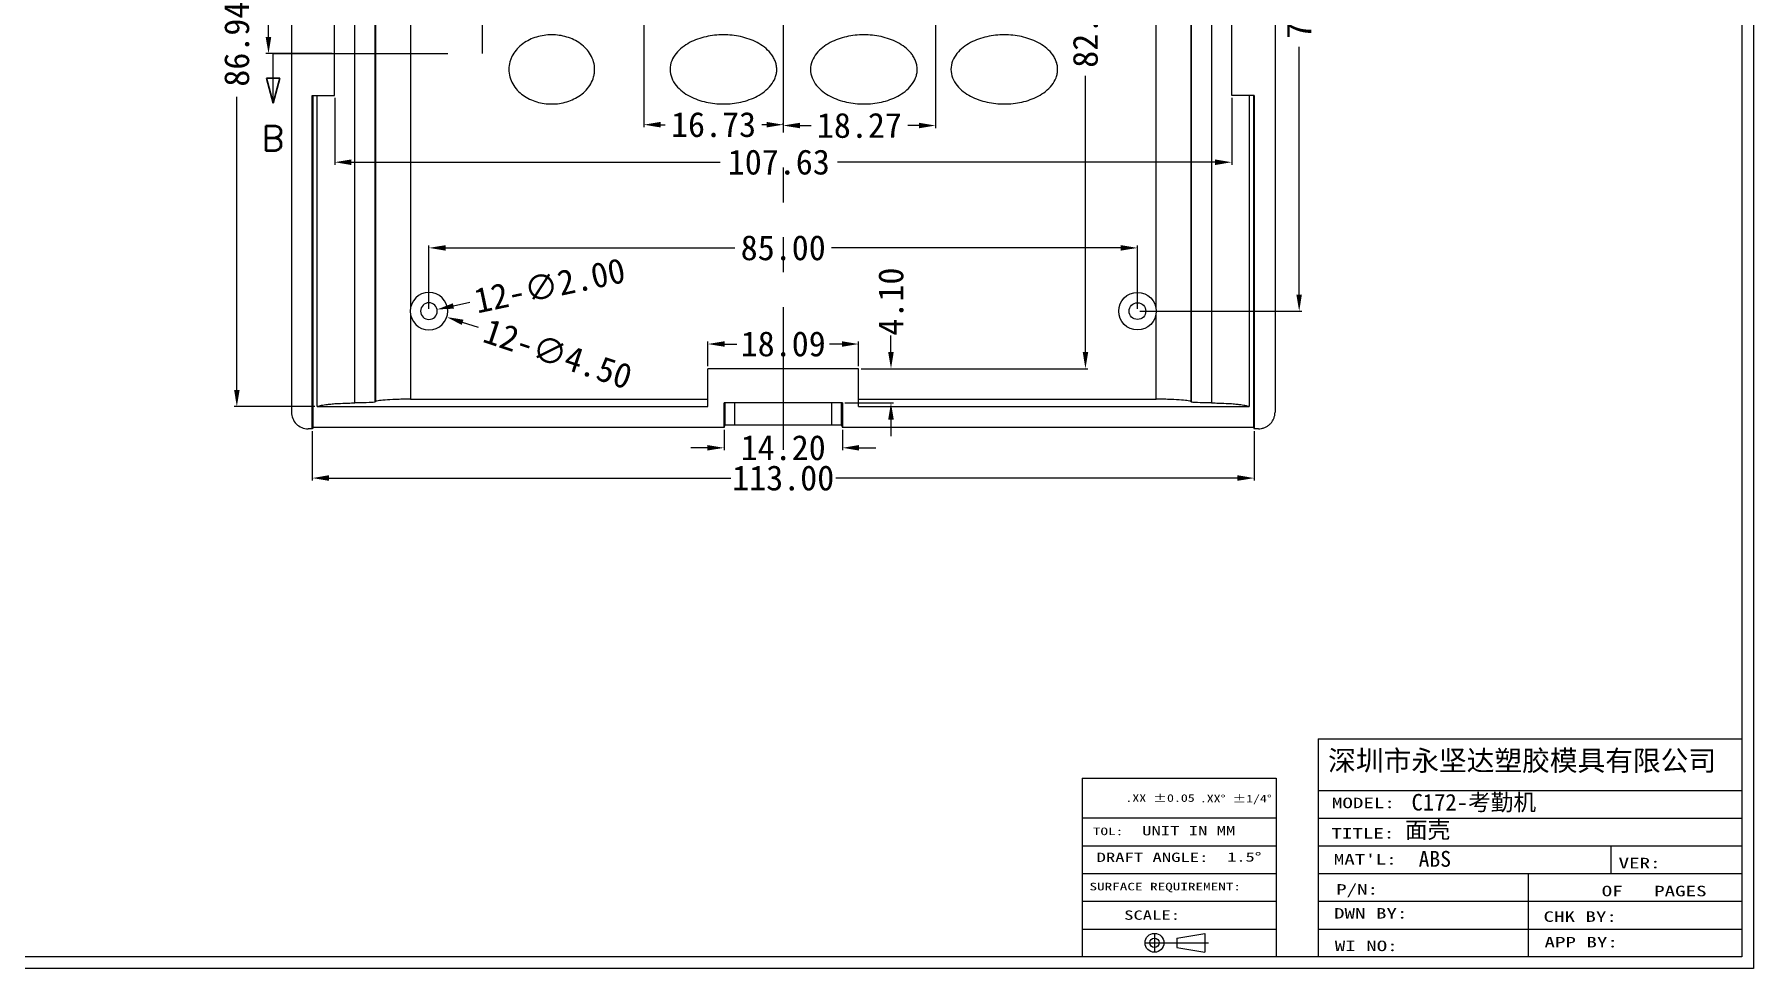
# Model space of a CAD drawing. Extents: x 203 to 616, y 352 to 648.
# Drawn here: x 409.6 to 615.8, y 351.7 to 463.7 of the extents above; entities that cross this region are included whole.
import ezdxf
from ezdxf.enums import TextEntityAlignment as Align

# ---------------------------------------------------------------- set-up
doc = ezdxf.new("R2010")
doc.units = 0
doc.header["$MEASUREMENT"] = 0
doc.linetypes.add('PHANTOM', pattern=[2.5, 1.25, -0.25, 0.25, -0.25, 0.25, -0.25])
doc.layers.add('4', color=7, linetype='Continuous')
doc.styles.add('blockfont', font='simplex.shx', dxfattribs={"bigfont": 'bigfont'})
doc.dimstyles.get("Standard").update_dxf_attribs({"dimtxt": 0.18, "dimasz": 0.18, "dimexe": 0.18, "dimexo": 0.0625, "dimgap": 0.09, "dimtad": 0, "dimtih": 1, "dimtoh": 1, "dimdec": 4, "dimzin": 0, "dimdsep": 46, "dimtxsty": 'Standard', "dimcen": 0.09, "dimadec": 0, "dimazin": 0, "dimtfac": 1, "dimtdec": 4, "dimtofl": 0, "dimtmove": 0, "dimatfit": 3, "dimfxl": 0, "dimtolj": 1, "dimtzin": 0, "dimarcsym": 0})

# ---------------------------------------------------------------- blocks, each defined once
blk = doc.blocks.new('ASSORTED_DRAFT4')
at = {"color": 13}
for p, q in [((548.01, 548.32, 548.01), (547.21, 551.32)), ((547.21, 551.32), (548.81, 551.32)), ((548.01, 548.32, 548.01), (548.81, 551.32))]:
    blk.add_line(p, q, dxfattribs=at)
blk = doc.blocks.new('*D43')
at = {"color": 4, "linetype": 'Continuous', "lineweight": 9}
for p, q in [((445.62, 456.12), (445.62, 448.1)), ((553.24, 456.12), (553.24, 448.1)), ((447.62, 448.4), (491.85, 448.4)), ((551.24, 448.4), (505.95, 448.4))]:
    blk.add_line(p, q, dxfattribs=at)
for points in [[(447.62, 448.73), (447.62, 448.06), (445.62, 448.4)], [(551.24, 448.73), (551.24, 448.06), (553.24, 448.4)]]:
    blk.add_solid(points, dxfattribs=at)
at = {"layer": 'Defpoints', "color": 0, "linetype": 'Continuous', "lineweight": 9}
for p in [(445.62, 456.42), (553.24, 456.42), (553.24, 448.4)]:
    blk.add_point(p, dxfattribs=at)
at = {"color": 3, "linetype": 'Continuous', "lineweight": 9, "insert": (498.9, 448.4), "char_height": 3, "attachment_point": 5}
blk.add_mtext('\\A1;107.63', dxfattribs=at)
blk = doc.blocks.new('*D44')
at = {"color": 4, "linetype": 'Continuous', "lineweight": 9}
for p, q in [((456.93, 430.83), (456.93, 438.42)), ((458.93, 438.12), (493.63, 438.12)), ((539.93, 438.12), (505.23, 438.12)), ((541.93, 430.83), (541.93, 438.42))]:
    blk.add_line(p, q, dxfattribs=at)
for points in [[(458.93, 438.45), (458.93, 437.79), (456.93, 438.12)], [(539.93, 438.45), (539.93, 437.79), (541.93, 438.12)]]:
    blk.add_solid(points, dxfattribs=at)
at = {"layer": 'Defpoints', "color": 0, "linetype": 'Continuous', "lineweight": 9}
for p in [(456.93, 438.12), (456.93, 430.53), (541.93, 430.53)]:
    blk.add_point(p, dxfattribs=at)
at = {"color": 3, "linetype": 'Continuous', "lineweight": 9, "insert": (499.43, 438.12), "char_height": 3, "attachment_point": 5}
blk.add_mtext('\\A1;85.00', dxfattribs=at)
blk = doc.blocks.new('*D45')
at = {"color": 4, "linetype": 'Continuous', "lineweight": 9}
for p, q in [((490.39, 423.93), (490.39, 426.89)), ((492.39, 426.59), (493.88, 426.59)), ((506.47, 426.59), (504.98, 426.59)), ((508.47, 423.93), (508.47, 426.89))]:
    blk.add_line(p, q, dxfattribs=at)
for points in [[(492.39, 426.92), (492.39, 426.26), (490.39, 426.59)], [(506.47, 426.92), (506.47, 426.26), (508.47, 426.59)]]:
    blk.add_solid(points, dxfattribs=at)
at = {"layer": 'Defpoints', "color": 0, "linetype": 'Continuous', "lineweight": 9}
for p in [(508.47, 426.59), (490.39, 423.63), (508.47, 423.63)]:
    blk.add_point(p, dxfattribs=at)
at = {"color": 3, "linetype": 'Continuous', "lineweight": 9, "insert": (499.43, 426.59), "char_height": 3, "attachment_point": 5}
blk.add_mtext('\\A1;18.09', dxfattribs=at)
blk = doc.blocks.new('*D46')
at = {"color": 4, "linetype": 'Continuous', "lineweight": 9}
for p, q in [((535.69, 506.03), (535.99, 506.03)), ((535.69, 504.03), (535.69, 470.88)), ((535.69, 425.63), (535.69, 458.78)), ((508.77, 423.63), (535.99, 423.63))]:
    blk.add_line(p, q, dxfattribs=at)
for points in [[(535.36, 504.03), (536.02, 504.03), (535.69, 506.03)], [(535.36, 425.63), (536.02, 425.63), (535.69, 423.63)]]:
    blk.add_solid(points, dxfattribs=at)
at = {"layer": 'Defpoints', "color": 0, "linetype": 'Continuous', "lineweight": 9}
for p in [(535.39, 506.03), (535.69, 506.03), (508.47, 423.63)]:
    blk.add_point(p, dxfattribs=at)
at = {"color": 3, "linetype": 'Continuous', "lineweight": 9, "insert": (535.69, 464.83), "char_height": 3, "attachment_point": 5, "rotation": 90}
blk.add_mtext('\\A1;82.40', dxfattribs=at)
blk = doc.blocks.new('*D47')
at = {"color": 4, "linetype": 'Continuous', "lineweight": 9}
for p, q in [((437.68, 504.03), (437.68, 489.53)), ((437.68, 463.42), (437.68, 477.93)), ((445.32, 461.42), (437.38, 461.42))]:
    blk.add_line(p, q, dxfattribs=at)
for points in [[(437.34, 504.03), (438.01, 504.03), (437.68, 506.03)], [(437.34, 463.42), (438.01, 463.42), (437.68, 461.42)]]:
    blk.add_solid(points, dxfattribs=at)
at = {"layer": 'Defpoints', "color": 0, "linetype": 'Continuous', "lineweight": 9}
for p in [(437.68, 506.03), (437.68, 506.03), (445.62, 461.42)]:
    blk.add_point(p, dxfattribs=at)
at = {"color": 3, "linetype": 'Continuous', "lineweight": 9, "insert": (437.68, 483.73), "char_height": 3, "attachment_point": 5, "rotation": 90}
blk.add_mtext('\\A1;44.61', dxfattribs=at)
blk = doc.blocks.new('*D84')
at = {"color": 4, "linetype": 'Continuous', "lineweight": 9}
blk.add_line((461.82, 431.57), (459.87, 431.15), dxfattribs=at)
blk.add_solid([(459.8, 431.48), (459.93, 430.83), (457.91, 430.74)], dxfattribs=at)
at = {"layer": 'Defpoints', "color": 0, "linetype": 'Continuous', "lineweight": 9}
for p in [(455.95, 430.32), (457.91, 430.74)]:
    blk.add_point(p, dxfattribs=at)
at = {"color": 3, "linetype": 'Continuous', "lineweight": 9, "insert": (471.41, 433.6), "char_height": 3, "attachment_point": 5, "rotation": 11.9696}
blk.add_mtext('\\A1;12-∅2.00', dxfattribs=at)
blk = doc.blocks.new('*D85')
at = {"color": 4, "linetype": 'Continuous', "lineweight": 9}
blk.add_line((462.86, 428.56), (460.96, 429.19), dxfattribs=at)
blk.add_solid([(461.07, 429.51), (460.86, 428.88), (459.07, 429.82)], dxfattribs=at)
at = {"layer": 'Defpoints', "color": 0, "linetype": 'Continuous', "lineweight": 9}
for p in [(454.8, 431.24), (459.07, 429.82)]:
    blk.add_point(p, dxfattribs=at)
at = {"color": 3, "linetype": 'Continuous', "lineweight": 9, "insert": (472.4, 425.4), "char_height": 3, "attachment_point": 5, "rotation": 341.6443}
blk.add_mtext('\\A1;12-∅4.50', dxfattribs=at)
blk = doc.blocks.new('*T24')
at = {"linetype": 'ByBlock', "width": 1.285714}
blk.add_text('TITLE:', height=1.8, dxfattribs=at).set_placement((319.85, 25.09), (330.65, 25.09), align=Align.FIT)
blk = doc.blocks.new('*T25')
at = {"linetype": 'ByBlock', "width": 1.333333}
blk.add_text("MAT'L:", height=1.8, dxfattribs=at).set_placement((320.26, 20.61), (331.06, 20.61), align=Align.FIT)
blk = doc.blocks.new('*T21')
at = {"linetype": 'ByBlock', "width": 1.2}
blk.add_text('MODEL:', height=1.8, dxfattribs=at).set_placement((319.94, 30.3), (330.74, 30.3), align=Align.FIT)
blk = doc.blocks.new('*T12')
at = {"linetype": 'ByBlock', "width": 1.2}
blk.add_text('WI NO:', height=1.8, dxfattribs=at).set_placement((320.43, 5.76), (331.23, 5.76), align=Align.FIT)
blk = doc.blocks.new('*T22')
at = {"linetype": 'ByBlock', "width": 1.105263}
blk.add_text('DWN BY:', height=1.8, dxfattribs=at).set_placement((320.3, 11.35), (332.9, 11.35), align=Align.FIT)
blk = doc.blocks.new('*T23')
at = {"linetype": 'ByBlock', "width": 1.333333}
blk.add_text('P/N:', height=1.8, dxfattribs=at).set_placement((320.66, 15.46), (327.86, 15.46), align=Align.FIT)
blk = doc.blocks.new('*T18')
at = {"linetype": 'ByBlock', "width": 1.111111}
blk.add_text('UNIT IN MM', height=1.6, dxfattribs=at).set_placement((287.36, 25.63), (303.36, 25.63), align=Align.FIT)
blk = doc.blocks.new('*T16')
at = {"linetype": 'ByBlock', "width": 1.090909}
blk.add_text('DRAFT ANGLE:', height=1.6, dxfattribs=at).set_placement((279.54, 21.07), (298.74, 21.07), align=Align.FIT)
blk = doc.blocks.new('*T17')
at = {"linetype": 'ByBlock', "width": 1.071429}
blk.add_text('SURFACE REQUIREMENT:', height=1.3, dxfattribs=at).set_placement((278.32, 16.19), (304.32, 16.19), align=Align.FIT)
blk = doc.blocks.new('*T13')
at = {"linetype": 'ByBlock', "width": 1.1875}
blk.add_text('.XX%%d %%p1/4%%d', height=1.3, dxfattribs=at).set_placement((297.28, 31.29), (309.63, 31.29), align=Align.FIT)
blk = doc.blocks.new('*T19')
at = {"linetype": 'ByBlock', "width": 1.2}
blk.add_text('SCALE:', height=1.6, dxfattribs=at).set_placement((284.27, 11.14), (293.87, 11.14), align=Align.FIT)
blk = doc.blocks.new('*T14')
at = {"linetype": 'ByBlock', "width": 1.333333}
blk.add_text('TOL:', height=1.3, dxfattribs=at).set_placement((278.91, 31.43), (284.11, 31.43), align=Align.FIT)
blk = doc.blocks.new('*T15')
at = {"linetype": 'ByBlock', "width": 1.309524}
blk.add_text('.XX %%p0.05', height=1.3, dxfattribs=at).set_placement((284.48, 31.39), (296.39, 31.39), align=Align.FIT)
blk = doc.blocks.new('*T20')
at = {"linetype": 'ByBlock', "width": 1.571429}
blk.add_text('1.5%%d', height=1.6, dxfattribs=at).set_placement((301.97, 21.12), (307.84, 21.12), align=Align.FIT)
blk = doc.blocks.new('*T10')
at = {"linetype": 'ByBlock', "width": 1.166667}
blk.add_text('APP BY:', height=1.8, dxfattribs=at).set_placement((356.43, 6.4), (369.03, 6.4), align=Align.FIT)
blk = doc.blocks.new('*T11')
at = {"linetype": 'ByBlock', "width": 1.166667}
blk.add_text('CHK BY:', height=1.8, dxfattribs=at).set_placement((356.26, 10.79), (368.86, 10.79), align=Align.FIT)
blk = doc.blocks.new('*T26')
at = {"linetype": 'ByBlock', "width": 1.2}
blk.add_text('VER:', height=1.8, dxfattribs=at).set_placement((369.15, 19.98), (376.35, 19.98), align=Align.FIT)
blk = doc.blocks.new('*T27')
at = {"linetype": 'ByBlock', "width": 1.034483}
blk.add_text('OF   PAGES', height=1.8, dxfattribs=at).set_placement((366.25, 15.18), (384.25, 15.18), align=Align.FIT)
blk = doc.blocks.new('*D152')
at = {"color": 4, "linetype": 'Continuous', "lineweight": 9}
for p, q in [((442.93, 416.12), (442.93, 410.21)), ((555.93, 416.12), (555.93, 410.21)), ((444.93, 410.51), (493.13, 410.51)), ((553.93, 410.51), (505.73, 410.51))]:
    blk.add_line(p, q, dxfattribs=at)
for points in [[(444.93, 410.85), (444.93, 410.18), (442.93, 410.51)], [(553.93, 410.85), (553.93, 410.18), (555.93, 410.51)]]:
    blk.add_solid(points, dxfattribs=at)
at = {"layer": 'Defpoints', "color": 0, "linetype": 'Continuous', "lineweight": 9}
for p in [(442.93, 416.42), (555.93, 416.42), (555.93, 410.51)]:
    blk.add_point(p, dxfattribs=at)
at = {"color": 3, "linetype": 'Continuous', "lineweight": 9, "insert": (499.43, 410.51), "char_height": 3, "attachment_point": 5}
blk.add_mtext('\\A1;113.00', dxfattribs=at)
blk = doc.blocks.new('*D153')
at = {"color": 4, "linetype": 'Continuous', "lineweight": 9}
for p, q in [((512.36, 425.63), (512.36, 427.63)), ((508.77, 423.63), (512.66, 423.63)), ((506.83, 419.53), (512.66, 419.53)), ((512.36, 417.53), (512.36, 415.53))]:
    blk.add_line(p, q, dxfattribs=at)
for points in [[(512.02, 425.63), (512.69, 425.63), (512.36, 423.63)], [(512.02, 417.53), (512.69, 417.53), (512.36, 419.53)]]:
    blk.add_solid(points, dxfattribs=at)
at = {"layer": 'Defpoints', "color": 0, "linetype": 'Continuous', "lineweight": 9}
for p in [(508.47, 423.63), (512.36, 423.63), (506.53, 419.53)]:
    blk.add_point(p, dxfattribs=at)
at = {"color": 3, "linetype": 'Continuous', "lineweight": 9, "insert": (512.36, 431.68), "char_height": 3, "attachment_point": 5, "rotation": 90}
blk.add_mtext('\\A1;4.10', dxfattribs=at)
blk = doc.blocks.new('*D154')
at = {"color": 4, "linetype": 'Continuous', "lineweight": 9}
for p, q in [((492.33, 416.29), (492.33, 413.84)), ((506.53, 416.29), (506.53, 413.84)), ((490.33, 414.14), (488.33, 414.14)), ((508.53, 414.14), (510.53, 414.14))]:
    blk.add_line(p, q, dxfattribs=at)
for points in [[(490.33, 414.47), (490.33, 413.81), (492.33, 414.14)], [(508.53, 414.47), (508.53, 413.81), (506.53, 414.14)]]:
    blk.add_solid(points, dxfattribs=at)
at = {"layer": 'Defpoints', "color": 0, "linetype": 'Continuous', "lineweight": 9}
for p in [(492.33, 416.59), (506.53, 416.59), (506.53, 414.14)]:
    blk.add_point(p, dxfattribs=at)
at = {"color": 3, "linetype": 'Continuous', "lineweight": 9, "insert": (499.43, 414.14), "char_height": 3, "attachment_point": 5}
blk.add_mtext('\\A1;14.20', dxfattribs=at)
blk = doc.blocks.new('*D156')
at = {"color": 4, "linetype": 'Continuous', "lineweight": 9}
for p, q in [((561.09, 506.03), (561.03, 506.03)), ((561.33, 504.03), (561.33, 474.33)), ((561.33, 432.53), (561.33, 462.23)), ((542.23, 430.53), (561.63, 430.53))]:
    blk.add_line(p, q, dxfattribs=at)
for points in [[(560.99, 504.03), (561.66, 504.03), (561.33, 506.03)], [(560.99, 432.53), (561.66, 432.53), (561.33, 430.53)]]:
    blk.add_solid(points, dxfattribs=at)
at = {"layer": 'Defpoints', "color": 0, "linetype": 'Continuous', "lineweight": 9}
for p in [(561.33, 506.03), (561.39, 506.03), (541.93, 430.53)]:
    blk.add_point(p, dxfattribs=at)
at = {"color": 3, "linetype": 'Continuous', "lineweight": 9, "insert": (561.33, 468.28), "char_height": 3, "attachment_point": 5, "rotation": 90}
blk.add_mtext('\\A1;75.50', dxfattribs=at)
blk = doc.blocks.new('*D165')
at = {"color": 4, "linetype": 'Continuous', "lineweight": 9}
for p, q in [((482.71, 465.23), (482.71, 452.6)), ((499.43, 465.23), (499.43, 452.6)), ((484.71, 452.9), (485.27, 452.9)), ((497.43, 452.9), (496.87, 452.9))]:
    blk.add_line(p, q, dxfattribs=at)
for points in [[(484.71, 453.23), (484.71, 452.57), (482.71, 452.9)], [(497.43, 453.23), (497.43, 452.57), (499.43, 452.9)]]:
    blk.add_solid(points, dxfattribs=at)
at = {"layer": 'Defpoints', "color": 0, "linetype": 'Continuous', "lineweight": 9}
for p in [(482.71, 465.53), (499.43, 465.53), (499.43, 452.9)]:
    blk.add_point(p, dxfattribs=at)
at = {"color": 3, "linetype": 'Continuous', "lineweight": 9, "insert": (491.07, 452.9), "char_height": 3, "attachment_point": 5}
blk.add_mtext('\\A1;16.73', dxfattribs=at)
blk = doc.blocks.new('*D166')
at = {"color": 4, "linetype": 'Continuous', "lineweight": 9}
for p, q in [((517.71, 465.23), (517.71, 452.5)), ((499.43, 452.9), (499.43, 453.1)), ((501.43, 452.8), (502.77, 452.8)), ((515.71, 452.8), (514.37, 452.8))]:
    blk.add_line(p, q, dxfattribs=at)
for points in [[(501.43, 453.13), (501.43, 452.47), (499.43, 452.8)], [(515.71, 453.13), (515.71, 452.47), (517.71, 452.8)]]:
    blk.add_solid(points, dxfattribs=at)
at = {"layer": 'Defpoints', "color": 0, "linetype": 'Continuous', "lineweight": 9}
for p in [(517.71, 465.53), (499.43, 452.6), (517.71, 452.8)]:
    blk.add_point(p, dxfattribs=at)
at = {"color": 3, "linetype": 'Continuous', "lineweight": 9, "insert": (508.57, 452.8), "char_height": 3, "attachment_point": 5}
blk.add_mtext('\\A1;18.27', dxfattribs=at)
blk = doc.blocks.new('*D177')
at = {"color": 4, "linetype": 'Continuous', "lineweight": 9}
for p, q in [((437.38, 506.03), (433.58, 506.03)), ((433.88, 504.03), (433.88, 468.86)), ((433.88, 421.09), (433.88, 456.26)), ((443.23, 419.09), (433.58, 419.09))]:
    blk.add_line(p, q, dxfattribs=at)
for points in [[(433.55, 504.03), (434.22, 504.03), (433.88, 506.03)], [(433.55, 421.09), (434.22, 421.09), (433.88, 419.09)]]:
    blk.add_solid(points, dxfattribs=at)
at = {"layer": 'Defpoints', "color": 0, "linetype": 'Continuous', "lineweight": 9}
for p in [(437.68, 506.03), (433.88, 419.09), (443.53, 419.09)]:
    blk.add_point(p, dxfattribs=at)
at = {"color": 3, "linetype": 'Continuous', "lineweight": 9, "insert": (433.88, 462.56), "char_height": 3, "attachment_point": 5, "rotation": 90}
blk.add_mtext('\\A1;86.94', dxfattribs=at)

msp = doc.modelspace()

# ---------------------------------------------------------------- linework, layer by layer
at = {"lineweight": 9}
for p, q in [((615.848, 648.208), (615.848, 351.668)), ((614.428, 646.788), (614.428, 353.088)), ((563.621, 379.237), (614.428, 379.237)), ((563.621, 379.237), (563.621, 353.088)), ((535.301, 374.525), (535.301, 353.088)), ((535.301, 374.525), (558.552, 374.525)), ((558.552, 374.525), (558.552, 353.088)), ((563.621, 373.041), (614.428, 373.041)), ((558.552, 369.714), (535.301, 369.714)), ((563.621, 369.714), (614.428, 369.714)), ((535.301, 366.39), (558.552, 366.39)), ((563.621, 366.39), (614.428, 366.39)), ((598.762, 363.065), (598.762, 366.39)), ((535.301, 363.065), (558.552, 363.065)), ((563.621, 363.065), (614.428, 363.065)), ((588.8, 363.065), (588.8, 353.088)), ((535.301, 359.739), (558.552, 359.739)), ((563.621, 359.739), (614.428, 359.739)), ((535.301, 356.414), (558.552, 356.414)), ((546.645, 355.335), (549.994, 355.897)), ((546.645, 355.335), (546.645, 354.195)), ((549.994, 355.897), (549.994, 353.633)), ((563.621, 356.414), (614.428, 356.414)), ((614.428, 353.088), (204.758, 353.088)), ((546.645, 354.195), (549.994, 353.633)), ((615.848, 351.668), (203.338, 351.668))]:
    msp.add_line(p, q, dxfattribs=at)
at = {"color": 1, "linetype": 'PHANTOM', "lineweight": 9, "ltscale": 16.753934}
for p, q in [((499.431, 598.556), (499.431, 413.89)), ((463.343, 461.421), (463.343, 510.632)), ((438.24, 455.483), (438.24, 461.421)), ((438.24, 461.421), (463.343, 461.421))]:
    msp.add_line(p, q, dxfattribs=at)
at = {"color": 3, "lineweight": 9}
for p, q in [((542.834, 354.765), (550.458, 354.765)), ((543.966, 355.897), (543.966, 353.633))]:
    msp.add_line(p, q, dxfattribs=at)
at = {"lineweight": 9}
for radius in [1.132, 0.57]:
    msp.add_circle((543.966, 354.765), radius, dxfattribs=at)
at = {"layer": '4', "color": 7, "linetype": 'Continuous', "lineweight": 9}
for p, q in [((440.431, 592.187), (440.431, 418.419)), ((558.431, 592.187), (558.431, 418.419)), ((448.036, 419.521), (448.036, 591.057)), ((550.826, 591.057), (550.826, 419.521)), ((450.439, 526.943), (450.439, 419.627)), ((450.523, 526.945), (450.523, 419.715)), ((548.339, 526.945), (548.339, 419.715)), ((548.422, 419.627), (548.422, 526.943)), ((445.618, 456.421), (445.618, 466.421)), ((553.243, 456.421), (553.243, 466.421)), ((442.931, 416.421), (442.931, 456.421)), ((442.931, 456.421), (445.618, 456.421)), ((443.02, 416.588), (443.02, 456.423)), ((443.526, 419.089), (443.526, 456.421)), ((555.931, 456.421), (553.243, 456.421)), ((555.335, 456.421), (555.335, 419.089)), ((555.842, 456.423), (555.842, 416.588)), ((555.931, 456.421), (555.931, 416.421)), ((490.387, 419.089), (490.387, 423.632)), ((508.474, 423.632), (490.387, 423.632)), ((508.474, 419.089), (508.474, 423.632)), ((443.526, 419.089), (490.387, 419.089)), ((450.523, 419.715), (450.439, 419.627)), ((454.698, 419.992), (490.388, 419.992)), ((506.531, 419.532), (492.331, 419.532)), ((492.331, 416.588), (492.331, 419.532)), ((492.486, 416.88), (492.486, 419.532)), ((493.586, 419.532), (493.586, 416.916)), ((505.275, 416.916), (505.275, 419.532)), ((506.375, 419.532), (506.375, 416.88)), ((506.531, 419.532), (506.531, 416.588)), ((508.474, 419.992), (544.163, 419.992)), ((508.474, 419.089), (555.335, 419.089)), ((548.422, 419.627), (548.339, 419.715)), ((492.331, 416.588), (492.486, 416.88)), ((493.586, 416.916), (505.275, 416.916)), ((506.375, 416.88), (506.531, 416.588)), ((442.931, 416.421), (442.43, 416.421)), ((443.02, 416.588), (442.931, 416.421)), ((492.331, 416.588), (443.02, 416.588)), ((555.842, 416.588), (506.531, 416.588)), ((555.842, 416.588), (555.931, 416.421)), ((556.432, 416.421), (555.931, 416.421))]:
    msp.add_line(p, q, dxfattribs=at)
at = {"layer": '4', "color": 7, "linetype": 'Continuous', "lineweight": 9, "extrusion": (0, 0, -1)}
for radius in [2.25, 1]:
    msp.add_circle((-456.931, 430.532), radius, dxfattribs=at)
at = {"layer": '4', "color": 7, "linetype": 'Continuous', "lineweight": 9}
for radius in [2.25, 1]:
    msp.add_circle((541.931, 430.532), radius, dxfattribs=at)
at = {"layer": '4', "color": 7, "linetype": 'Continuous', "lineweight": 9, "extrusion": (0, 0, -1)}
for centre, major_axis, start_param, end_param in [((446.941, 419.63), (-3.5, 0), 3.1726815, 4.3943109), ((551.92, 419.63), (-3.5, 0), 5.030467, 6.2520964), ((493.586, 416.88), (-1.1, 0), 0.0174533, 1.5707963), ((505.275, 416.88), (-1.1, 0), 1.5707963, 3.1241394)]:
    msp.add_ellipse(centre, major_axis=major_axis, ratio=0.0327873, start_param=start_param, end_param=end_param, dxfattribs=at)
at = {"layer": '4', "color": 7, "linetype": 'Continuous', "lineweight": 9}
for points, knots in [([(456.297, 508.341), (456.04, 507.574), (455.836, 506.798), (455.49, 505.234), (455.349, 504.445), (454.996, 502.065), (454.852, 500.459), (454.731, 498.03), (454.708, 497.221), (454.694, 495.601), (454.698, 494.791), (454.698, 492.362), (454.698, 484.263), (454.698, 463.207), (454.698, 443.771), (454.698, 430.814)], [0, 0, 0, 0, 0.03125, 0.03125, 0.0625, 0.0625, 0.125, 0.125, 0.15625, 0.15625, 0.1875, 0.1875, 0.25, 0.5, 1, 1, 1, 1]), ([(544.163, 430.814), (544.163, 443.744), (544.163, 463.139), (544.163, 484.151), (544.163, 492.232), (544.163, 494.656), (544.167, 495.465), (544.156, 497.081), (544.135, 497.888), (544.021, 500.308), (543.881, 501.919), (543.531, 504.332), (543.391, 505.135), (543.041, 506.74), (542.833, 507.541), (542.564, 508.341)], [0, 0, 0, 0, 0.5, 0.75, 0.8125, 0.8125, 0.84375, 0.84375, 0.875, 0.875, 0.9375, 0.9375, 0.96875, 0.96875, 1, 1, 1, 1]), ([(476.788, 459.184), (476.784, 459.15), (476.78, 459.115), (476.755, 458.929), (476.724, 458.78), (476.603, 458.342), (476.483, 458.057), (476.181, 457.529), (475.999, 457.284), (475.584, 456.834), (475.356, 456.633), (474.865, 456.275), (474.6, 456.117), (474.051, 455.849), (473.766, 455.738), (472.889, 455.471), (472.277, 455.383), (471.056, 455.381), (470.443, 455.467), (469.274, 455.818), (468.713, 456.084), (467.723, 456.8), (467.292, 457.252), (466.833, 458.048), (466.712, 458.331), (466.548, 458.92), (466.506, 459.224), (466.506, 459.532), (466.506, 459.839), (466.548, 460.139), (466.669, 460.579), (466.72, 460.724), (466.838, 461.006), (466.906, 461.141), (467.132, 461.536), (467.317, 461.784), (467.729, 462.231), (467.957, 462.432), (468.7, 462.973), (469.26, 463.24), (470.429, 463.594), (471.041, 463.681), (472.264, 463.682), (472.874, 463.595), (474.047, 463.242), (474.604, 462.977), (475.348, 462.437), (475.579, 462.234), (475.993, 461.786), (476.174, 461.544), (476.477, 461.019), (476.599, 460.734), (476.763, 460.144), (476.805, 459.841), (476.806, 459.42), (476.8, 459.302), (476.788, 459.184)], [0, 0, 0, 0, 0.0035556, 0.0035556, 0.0191806, 0.0191806, 0.0504306, 0.0504306, 0.0816806, 0.0816806, 0.1129306, 0.1129306, 0.1441806, 0.1441806, 0.1754306, 0.1754306, 0.2379306, 0.2379306, 0.3004306, 0.3004306, 0.3629306, 0.3629306, 0.4254306, 0.4254306, 0.4566806, 0.4566806, 0.4879306, 0.4879306, 0.4879306, 0.5191806, 0.5191806, 0.5348056, 0.5348056, 0.5504306, 0.5504306, 0.5816806, 0.5816806, 0.6129306, 0.6129306, 0.6754306, 0.6754306, 0.7379306, 0.7379306, 0.8004306, 0.8004306, 0.8629306, 0.8629306, 0.8941806, 0.8941806, 0.9254306, 0.9254306, 0.9566806, 0.9566806, 0.9879306, 0.9879306, 1, 1, 1, 1]), ([(498.555, 458.797), (498.53, 458.709), (498.501, 458.621), (498.345, 458.21), (498.164, 457.907), (497.729, 457.359), (497.475, 457.114), (496.925, 456.68), (496.629, 456.491), (496.011, 456.161), (495.689, 456.021), (495.031, 455.784), (494.695, 455.688), (493.669, 455.457), (492.97, 455.383), (491.571, 455.381), (490.871, 455.453), (489.845, 455.68), (489.509, 455.775), (488.85, 456.01), (488.528, 456.149), (487.909, 456.475), (487.611, 456.663), (487.059, 457.093), (486.803, 457.337), (486.364, 457.881), (486.184, 458.177), (485.927, 458.829), (485.856, 459.18), (485.856, 459.532), (485.856, 459.883), (485.924, 460.224), (486.179, 460.876), (486.36, 461.175), (486.797, 461.72), (487.051, 461.963), (487.6, 462.393), (487.896, 462.581), (488.821, 463.071), (489.487, 463.302), (490.848, 463.607), (491.546, 463.681), (492.942, 463.683), (493.641, 463.61), (495.002, 463.309), (495.667, 463.081), (496.595, 462.593), (496.892, 462.406), (497.443, 461.978), (497.699, 461.735), (498.027, 461.332), (498.127, 461.192), (498.305, 460.896), (498.384, 460.739), (498.515, 460.414), (498.565, 460.248), (498.635, 459.908), (498.654, 459.732), (498.657, 459.384), (498.642, 459.211), (498.596, 458.959), (498.577, 458.877), (498.555, 458.797)], [0, 0, 0, 0, 0.0081883, 0.0081883, 0.0394383, 0.0394383, 0.0706883, 0.0706883, 0.1019383, 0.1019383, 0.1331883, 0.1331883, 0.1644383, 0.1644383, 0.2269383, 0.2269383, 0.2894383, 0.2894383, 0.3206883, 0.3206883, 0.3519383, 0.3519383, 0.3831883, 0.3831883, 0.4144383, 0.4144383, 0.4456883, 0.4456883, 0.4769383, 0.4769383, 0.4769383, 0.5081883, 0.5081883, 0.5394383, 0.5394383, 0.5706883, 0.5706883, 0.6019383, 0.6019383, 0.6644383, 0.6644383, 0.7269383, 0.7269383, 0.7894383, 0.7894383, 0.8519383, 0.8519383, 0.8831883, 0.8831883, 0.9144383, 0.9144383, 0.9300633, 0.9300633, 0.9456883, 0.9456883, 0.9613133, 0.9613133, 0.9769383, 0.9769383, 0.9925633, 0.9925633, 1, 1, 1, 1]), ([(515.405, 458.797), (515.38, 458.709), (515.351, 458.621), (515.195, 458.21), (515.014, 457.907), (514.579, 457.359), (514.325, 457.114), (513.775, 456.68), (513.479, 456.491), (512.861, 456.161), (512.539, 456.021), (511.881, 455.784), (511.545, 455.688), (510.519, 455.457), (509.82, 455.383), (508.421, 455.381), (507.721, 455.453), (506.695, 455.68), (506.359, 455.775), (505.7, 456.01), (505.378, 456.149), (504.759, 456.475), (504.461, 456.663), (503.909, 457.093), (503.653, 457.337), (503.214, 457.881), (503.034, 458.177), (502.777, 458.829), (502.706, 459.18), (502.706, 459.532), (502.706, 459.883), (502.774, 460.224), (503.029, 460.876), (503.21, 461.175), (503.647, 461.72), (503.901, 461.963), (504.45, 462.393), (504.746, 462.581), (505.671, 463.071), (506.337, 463.302), (507.698, 463.607), (508.396, 463.681), (509.792, 463.683), (510.491, 463.61), (511.852, 463.309), (512.517, 463.081), (513.445, 462.593), (513.742, 462.406), (514.293, 461.978), (514.549, 461.735), (514.877, 461.332), (514.977, 461.192), (515.155, 460.896), (515.234, 460.739), (515.365, 460.414), (515.415, 460.248), (515.485, 459.908), (515.504, 459.732), (515.507, 459.384), (515.492, 459.211), (515.446, 458.959), (515.427, 458.877), (515.405, 458.797)], [0, 0, 0, 0, 0.0081883, 0.0081883, 0.0394383, 0.0394383, 0.0706883, 0.0706883, 0.1019383, 0.1019383, 0.1331883, 0.1331883, 0.1644383, 0.1644383, 0.2269383, 0.2269383, 0.2894383, 0.2894383, 0.3206883, 0.3206883, 0.3519383, 0.3519383, 0.3831883, 0.3831883, 0.4144383, 0.4144383, 0.4456883, 0.4456883, 0.4769383, 0.4769383, 0.4769383, 0.5081883, 0.5081883, 0.5394383, 0.5394383, 0.5706883, 0.5706883, 0.6019383, 0.6019383, 0.6644383, 0.6644383, 0.7269383, 0.7269383, 0.7894383, 0.7894383, 0.8519383, 0.8519383, 0.8831883, 0.8831883, 0.9144383, 0.9144383, 0.9300633, 0.9300633, 0.9456883, 0.9456883, 0.9613133, 0.9613133, 0.9769383, 0.9769383, 0.9925633, 0.9925633, 1, 1, 1, 1]), ([(532.255, 458.797), (532.23, 458.709), (532.201, 458.621), (532.045, 458.21), (531.864, 457.907), (531.429, 457.359), (531.175, 457.114), (530.625, 456.68), (530.329, 456.491), (529.711, 456.161), (529.389, 456.021), (528.731, 455.784), (528.395, 455.688), (527.369, 455.457), (526.67, 455.383), (525.271, 455.381), (524.571, 455.453), (523.545, 455.68), (523.209, 455.775), (522.55, 456.01), (522.228, 456.149), (521.609, 456.475), (521.311, 456.663), (520.759, 457.093), (520.503, 457.337), (520.064, 457.881), (519.884, 458.177), (519.627, 458.829), (519.556, 459.18), (519.556, 459.532), (519.556, 459.883), (519.624, 460.224), (519.879, 460.876), (520.06, 461.175), (520.497, 461.72), (520.751, 461.963), (521.3, 462.393), (521.596, 462.581), (522.521, 463.071), (523.187, 463.302), (524.548, 463.607), (525.246, 463.681), (526.642, 463.683), (527.341, 463.61), (528.702, 463.309), (529.367, 463.081), (530.295, 462.593), (530.592, 462.406), (531.143, 461.978), (531.399, 461.735), (531.727, 461.332), (531.827, 461.192), (532.005, 460.896), (532.084, 460.739), (532.215, 460.414), (532.265, 460.248), (532.335, 459.908), (532.354, 459.732), (532.357, 459.384), (532.342, 459.211), (532.296, 458.959), (532.277, 458.877), (532.255, 458.797)], [0, 0, 0, 0, 0.0081883, 0.0081883, 0.0394383, 0.0394383, 0.0706883, 0.0706883, 0.1019383, 0.1019383, 0.1331883, 0.1331883, 0.1644383, 0.1644383, 0.2269383, 0.2269383, 0.2894383, 0.2894383, 0.3206883, 0.3206883, 0.3519383, 0.3519383, 0.3831883, 0.3831883, 0.4144383, 0.4144383, 0.4456883, 0.4456883, 0.4769383, 0.4769383, 0.4769383, 0.5081883, 0.5081883, 0.5394383, 0.5394383, 0.5706883, 0.5706883, 0.6019383, 0.6019383, 0.6644383, 0.6644383, 0.7269383, 0.7269383, 0.7894383, 0.7894383, 0.8519383, 0.8519383, 0.8831883, 0.8831883, 0.9144383, 0.9144383, 0.9300633, 0.9300633, 0.9456883, 0.9456883, 0.9613133, 0.9613133, 0.9769383, 0.9769383, 0.9925633, 0.9925633, 1, 1, 1, 1]), ([(443.526, 419.089), (443.625, 419.129), (443.749, 419.168), (444.074, 419.246), (444.274, 419.285), (444.68, 419.343), (444.832, 419.362), (445.194, 419.4), (445.401, 419.418), (445.904, 419.454), (446.201, 419.472), (446.775, 419.495), (446.992, 419.502), (447.475, 419.514), (447.749, 419.518), (448.036, 419.521)], [0, 0, 0, 0, 0.25, 0.25, 0.5, 0.5, 0.625, 0.625, 0.75, 0.75, 0.875, 0.875, 0.9375, 0.9375, 1, 1, 1, 1]), ([(454.698, 419.992), (454.039, 419.976), (453.461, 419.958), (452.446, 419.916), (452.009, 419.893), (451.307, 419.845), (451.036, 419.82), (450.655, 419.768), (450.548, 419.741), (450.523, 419.715)], [0, 0, 0, 0, 0.25, 0.25, 0.5, 0.5, 0.75, 0.75, 1, 1, 1, 1]), ([(548.339, 419.715), (548.313, 419.741), (548.206, 419.768), (547.831, 419.819), (547.557, 419.845), (546.857, 419.893), (546.431, 419.916), (545.667, 419.947), (545.39, 419.957), (544.804, 419.976), (544.493, 419.984), (544.163, 419.992)], [0, 0, 0, 0, 0.25, 0.25, 0.5, 0.5, 0.75, 0.75, 0.875, 0.875, 1, 1, 1, 1]), ([(550.826, 419.521), (551.113, 419.518), (551.389, 419.514), (551.876, 419.502), (552.092, 419.495), (552.669, 419.471), (552.963, 419.454), (553.469, 419.418), (553.674, 419.399), (554.032, 419.362), (554.184, 419.343), (554.588, 419.285), (554.788, 419.246), (555.113, 419.168), (555.236, 419.129), (555.335, 419.089)], [0, 0, 0, 0, 0.0625, 0.0625, 0.125, 0.125, 0.25, 0.25, 0.375, 0.375, 0.5, 0.5, 0.75, 0.75, 1, 1, 1, 1]), ([(440.431, 418.419), (440.431, 418.155), (440.483, 417.896), (440.683, 417.412), (440.831, 417.191), (441.384, 416.638), (441.902, 416.421), (442.43, 416.421)], [0, 0, 0, 0, 0.25, 0.25, 0.5, 0.5, 1, 1, 1, 1]), ([(556.432, 416.421), (556.564, 416.421), (556.694, 416.434), (556.885, 416.472), (556.948, 416.487), (557.074, 416.525), (557.136, 416.548), (557.318, 416.623), (557.433, 416.684), (557.65, 416.829), (557.753, 416.913), (557.937, 417.098), (558.02, 417.198), (558.129, 417.362), (558.163, 417.419), (558.225, 417.534), (558.281, 417.652), (558.325, 417.774), (558.363, 417.899), (558.379, 417.963), (558.418, 418.157), (558.431, 418.287), (558.431, 418.419)], [0, 0, 0, 0, 0.125, 0.125, 0.1875, 0.1875, 0.25, 0.25, 0.375, 0.375, 0.5, 0.5, 0.625, 0.625, 0.6875, 0.6875, 0.75, 0.8125, 0.8125, 0.875, 0.875, 1, 1, 1, 1])]:
    msp.add_open_spline(points, degree=3, knots=knots, dxfattribs=at)
for points in [[(454.698, 430.25), (454.698, 426.831), (454.698, 423.411), (454.698, 419.992)], [(544.163, 419.992), (544.163, 423.411), (544.163, 426.831), (544.163, 430.25)]]:
    msp.add_open_spline(points, degree=3, dxfattribs=at)

# ---------------------------------------------------------------- block references
at = {"color": 1, "linetype": 'PHANTOM', "lineweight": 9, "ltscale": 16.753934}
msp.add_blockref('ASSORTED_DRAFT4', (-109.769, -92.835, -548.009), dxfattribs=at)
at = {"lineweight": 9, "xscale": 0.6988613618414092, "yscale": 0.6988613618414092, "zscale": 0.6988613618414651}
for name, p in [('*T15', (341.665, 349.738)), ('*T13', (341.665, 349.738)), ('*T21', (341.665, 349.738)), ('*T14', (341.665, 345.711)), ('*T18', (341.665, 349.738)), ('*T24', (341.665, 349.738)), ('*T16', (341.665, 349.738)), ('*T20', (341.665, 349.738)), ('*T25', (341.665, 349.738)), ('*T26', (341.665, 349.738)), ('*T17', (341.665, 349.738)), ('*T23', (341.665, 349.738)), ('*T27', (341.665, 349.738)), ('*T22', (341.665, 349.738)), ('*T19', (341.665, 349.738)), ('*T11', (341.665, 349.738)), ('*T12', (341.665, 349.738)), ('*T10', (341.665, 349.738))]:
    msp.add_blockref(name, p, dxfattribs=at)

# ---------------------------------------------------------------- texts
at = {"color": 1, "linetype": 'PHANTOM', "lineweight": 9, "ltscale": 16.753934, "insert": (436.836, 449.771), "char_height": 3, "attachment_point": 7, "line_spacing_factor": 0.903614, "style": 'blockfont'}
msp.add_mtext('\\W01.000;B', dxfattribs=at)
at = {"color": 3, "lineweight": 9, "attachment_point": 1}
for s, insert, char_height, width in [('{\\f宋体|b0|i0|c134|p54;深圳市永坚达塑胶模具有限公司}', (564.807, 377.84), 2.43703, 977.17876), ('C172-{\\f宋体|b0|i0|c134|p54;考勤机}', (574.803, 372.622), 1.99393, 799.5099), ('{\\f宋体|b0|i0|c134|p54;面壳}', (574.01, 369.308), 1.99393, 799.5099), ('{\\f仿宋_GB2312|b0|i0|c134|p49;ABS}', (575.66, 365.785), 1.90451, 19.40023)]:
    msp.add_mtext(s, dxfattribs=dict(at, insert=insert, char_height=char_height, width=width))

# ---------------------------------------------------------------- dimensions: what is measured, and where the dimension line sits
at = {"linetype": 'Continuous', "lineweight": 9}
for base, p1, p2, picture, middle in [((433.883, 419.089), (437.676, 506.033), (443.526, 419.089), '*D177', (433.883, 462.561)), ((437.676, 506.033), (445.618, 461.421), (437.676, 506.033), '*D47', (437.676, 483.727)), ((535.689, 506.033), (508.474, 423.632), (535.389, 506.033), '*D46', (535.689, 464.832)), ((561.326, 506.033), (541.931, 430.532), (561.389, 506.033), '*D156', (561.326, 468.282)), ((512.356, 423.632), (506.531, 419.532), (508.474, 423.632), '*D153', (512.356, 431.682))]:
    dim = msp.add_linear_dim(base=base, p1=p1, p2=p2, angle=90, dimstyle='Standard', override={"dimtxt": 3, "dimasz": 2, "dimexe": 0.3, "dimexo": 0.3, "dimgap": 0.3, "dimtih": 0, "dimtoh": 0, "dimdec": 2, "dimdsep": 0, "dimcen": 0, "dimclrd": 4, "dimclre": 4, "dimclrt": 3, "dimtdec": 2, "dimlwd": 9, "dimlwe": 9}, dxfattribs=at)
    dim.commit()
    dim.dimension.update_dxf_attribs({"geometry": picture, "text_midpoint": middle})
for base, p1, p2, picture, middle in [((499.43073348, 452.898406658), (482.70573348, 465.531702833), (499.43073348, 465.531702833), '*D165', (491.06823348, 452.898406658)), ((517.70573348, 452.80129495), (499.43073348, 452.598406658), (517.70573348, 465.531702833), '*D166', (508.56823348, 452.80129495)), ((456.931, 438.121), (541.931, 430.532), (456.931, 430.532), '*D44', (499.431, 438.121)), ((508.474, 426.591), (490.387, 423.632), (508.474, 423.632), '*D45', (499.431, 426.591)), ((555.931, 410.514), (442.931, 416.421), (555.931, 416.421), '*D152', (499.431, 410.514)), ((506.531, 414.139), (492.331, 416.588), (506.531, 416.588), '*D154', (499.431, 414.139))]:
    dim = msp.add_linear_dim(base=base, p1=p1, p2=p2, dimstyle='Standard', override={"dimtxt": 3, "dimasz": 2, "dimexe": 0.3, "dimexo": 0.3, "dimgap": 0.3, "dimtih": 0, "dimtoh": 0, "dimdec": 2, "dimdsep": 0, "dimcen": 0, "dimclrd": 4, "dimclre": 4, "dimclrt": 3, "dimtdec": 2, "dimlwd": 9, "dimlwe": 9}, dxfattribs=at)
    dim.commit()
    dim.dimension.update_dxf_attribs({"geometry": picture, "text_midpoint": middle})
dim = msp.add_linear_dim(base=(553.2434, 448.3977), p1=(445.618, 456.4207), p2=(553.2434, 456.4207), dimstyle='Standard', override={"dimtxt": 3, "dimasz": 2, "dimexe": 0.3, "dimexo": 0.3, "dimgap": 0.3, "dimtih": 0, "dimtoh": 0, "dimdec": 2, "dimdsep": 0, "dimcen": 0, "dimclrd": 4, "dimclre": 4, "dimclrt": 3, "dimtdec": 2, "dimlwd": 9, "dimlwe": 9}, dxfattribs=at)
dim.commit()
dim.dimension.update_dxf_attribs({"geometry": '*D43', "text_midpoint": (498.9041, 448.3977), "dimtype": 160})
for p1, p2, picture, middle in [((455.952, 430.324), (457.909, 430.739), '*D84', (471.409, 433.601)), ((454.795, 431.24), (459.066, 429.823), '*D85', (472.401, 425.399))]:
    dim = msp.add_diameter_dim_2p(p1=p1, p2=p2, text='12-<>', dimstyle='Standard', override={"dimtxt": 3, "dimasz": 2, "dimexe": 0.3, "dimexo": 0.3, "dimgap": 0.3, "dimtih": 0, "dimtoh": 0, "dimdec": 2, "dimdsep": 0, "dimcen": 0, "dimclrd": 4, "dimclre": 4, "dimclrt": 3, "dimtdec": 2, "dimlwd": 9, "dimlwe": 9}, dxfattribs=at)
    dim.commit()
    dim.dimension.update_dxf_attribs({"geometry": picture, "text_midpoint": middle})

doc.saveas('drawing.dxf')
